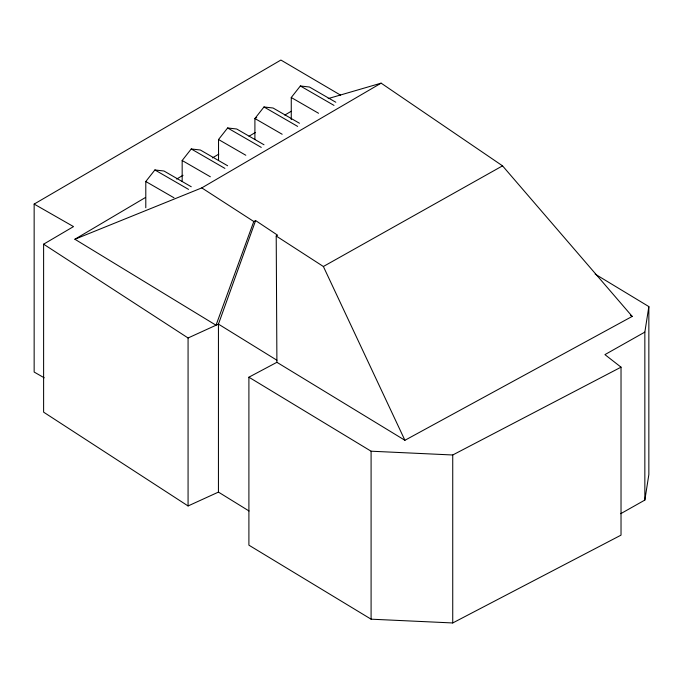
<?xml version="1.0" encoding="UTF-8"?>
<svg xmlns="http://www.w3.org/2000/svg" width="683" height="683" viewBox="0 0 683 683"><rect width="100%" height="100%" fill="white"/><g stroke="black" fill="none" stroke-linecap="round" stroke-linejoin="round"><path stroke-width="1.02" d="M620.719 513.693L644.846 500.076L644.846 332.1L648.85 306.59L595.166 274.114M644.846 500.076L648.85 474.565L648.85 306.59M328.181 98.591L381.131 83.155L502.543 165.849L632.21 316.408L404.917 440.287L276.905 362.306L276.214 236.011L277.639 235.217L255.613 220.566L218.44 324.126L218.44 492.101L249.03 510.986M255.613 220.566L253.786 221.505L216.024 325.228L74.882 239.246L145.462 197.498M145.795 207.752L145.795 181.507L154.887 169.956L163.98 171.006L191.257 186.749M182.165 181.507L182.165 160.505L191.257 148.962L200.35 150.012L227.627 165.756M218.534 160.505L218.534 139.511L227.627 127.96L236.719 129.01L263.997 144.762M299.453 123.239L273.08 108.016L263.988 106.966L254.904 118.518L254.904 139.511M291.265 119.568L291.265 97.515L300.358 85.973L309.45 87.023L335.814 102.245M176.632 179.066L183.053 175.266M212.379 157.918L218.799 154.119M249.047 136.233L255.468 132.434M284.802 115.086L291.214 111.286M218.44 492.101L188.073 505.958L43.61 412.156L43.61 244.181L73.516 226.594L34.15 204.08L34.15 372.047L44.224 377.81M34.15 204.08L280.901 60.044L340.569 95.142M74.882 239.246L201.784 187.893L381.131 83.155M256.723 117.467L254.904 118.518L282.173 134.261M644.846 332.1L604.933 354.622L621.026 367.164L621.026 535.139L452.735 622.956L371.091 619.182L248.902 545.171L248.902 377.195L276.854 362.332M276.214 236.011L323.375 266.498L502.543 165.849M248.902 377.195L371.091 451.207L452.735 454.989L621.026 367.164M43.61 244.181L188.073 337.983L218.44 324.126L276.922 360.231M300.358 85.973L333.996 105.395M291.265 97.515L318.543 113.267M263.988 106.966L297.634 126.389M227.627 127.96L261.265 147.383M218.534 139.511L245.812 155.254M191.257 148.962L224.895 168.385M182.165 160.505L210.347 176.777M154.887 169.956L188.534 189.379M145.795 181.507L173.986 197.78M630.4 315.281L632.21 316.408M201.784 187.893L253.786 221.505M323.375 266.498L404.917 440.287M452.735 454.989L452.735 622.956M371.091 451.207L371.091 619.182M188.073 337.983L188.073 505.958"/></g></svg>
